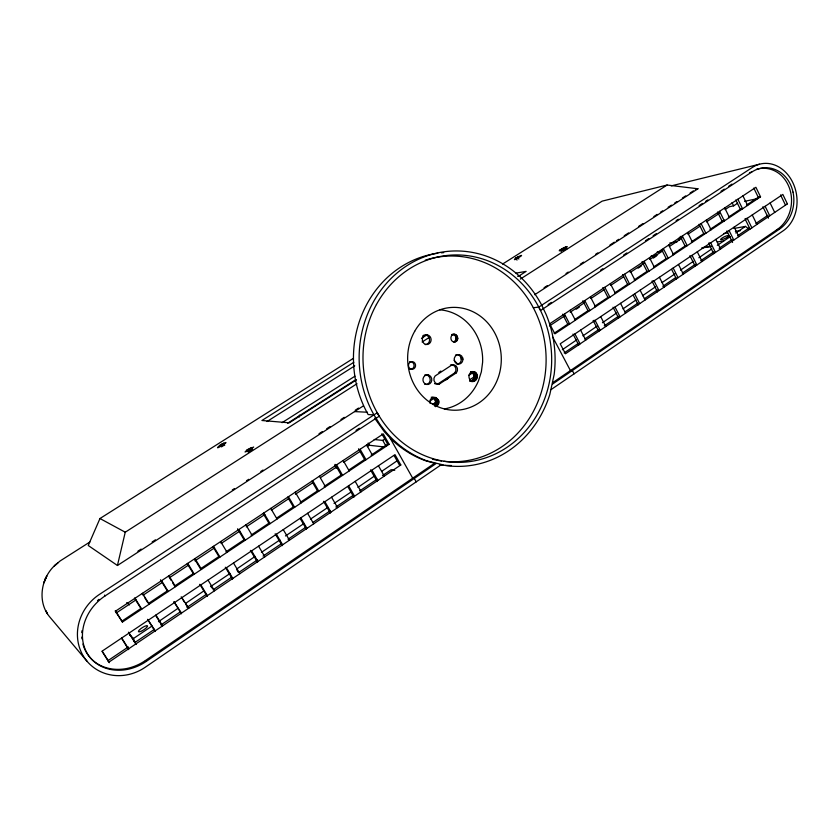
<?xml version="1.0" encoding="UTF-8"?>
<svg xmlns="http://www.w3.org/2000/svg" width="839" height="839" viewBox="0 0 839 839"><rect width="100%" height="100%" fill="white"/><g stroke="black" fill="none" stroke-linecap="round" stroke-linejoin="round"><path stroke-width="1.26" d="M299.397 415.095L299.376 416.941M81.792 632.616L81.907 630.802M469.966 381.189C474.926 381.063 475.598 373.124 470.91 371.887C480.034 369.17 478.534 384.744 469.934 381.042M430.124 403.444C428.026 393.711 443.632 397.833 437.538 405.405L434.455 405.31L435.672 401.891L433.794 398.116M455.241 341.84L453.658 341.955C457.937 340.728 456.143 333.356 451.739 334.604C457.265 331.667 460.37 341.442 454.35 341.976C449.851 342.008 449.673 334.383 454.214 334.342M353.261 358.431L99.967 518.523L88.252 545.507L117.439 565.486L125.242 532.209L357.005 383.717M58.227 562.549L54.252 566.031L60.114 560.966L89.878 542.004M56.234 564.186C40.912 576.854 36.591 602.129 50.256 617.556L87.214 661.468M435.588 406.705L437.538 405.405M560.242 249.686L559.214 250.798L563.43 249.424L567.227 246.645L560.242 249.686L561.322 251.763M247.012 449.966L245.051 451.98L249.613 450.386L253.682 447.019L247.012 449.966L248.323 452.19M441.283 464.701L145.178 667.288A46.155 42.873 -45.2 0 1 83.701 656.675A46.155 42.873 -45.2 0 1 99.558 594.337L377.246 412.736L379.218 416.228L105.284 595.784A49.585 46.009 -46.1 0 0 94.083 605.611C84.938 616.172 79.999 631.064 83.638 644.845A38.08 35.353 -44.9 0 0 94.461 661.95C105.064 670.822 120.344 672.196 133.16 667.886A49.648 46.239 -45 0 0 146.269 661.394L435.965 463.642L425.436 460.705A107.455 97.744 87.4 0 1 391.624 439.51L384.524 432.001L374.634 418.179M551.108 389.569L783.154 230.809A36.025 29.344 81.6 0 0 792.74 182.42A36.025 29.344 81.6 0 0 752.405 167.412L538.785 307.105L533.31 307.735M82.925 644.048A37.965 35.248 -44.8 0 0 93.727 661.09C104.298 669.942 119.537 671.326 132.31 667.026A49.501 46.103 -44.9 0 0 145.388 660.555L434.35 463.422M552.723 382.668L777.134 229.571A38.783 31.651 81.4 0 0 784.318 222.681C790.695 214.207 792.939 202.923 790.716 192.592A29.585 24.1 81.6 0 0 783.668 177.941C777.68 170.6 767.591 166.636 758.257 168.87A38.699 31.557 81.9 0 0 756.432 169.342M552.513 384.084L779.421 229.183A38.877 31.704 81.4 0 0 786.615 222.272C793.002 213.788 795.246 202.472 793.023 192.121M436.783 384.136A4.793 4.384 89.2 0 0 437.916 383.947L454.769 372.873L456.353 372.831A4.782 4.352 88.3 0 0 452.022 364.902L435.084 375.987A4.803 4.394 89.2 0 0 439.468 383.947L456.353 372.831M438.787 372.464L440.884 371.048M107.707 660.828L128.346 646.911M134.869 642.517L154.418 629.334M160.941 624.94L180.49 611.757M187.013 607.352L206.562 594.169M213.085 589.775L231.554 577.326M239.157 572.198L257.625 559.749M263.058 556.089L281.516 543.63M288.039 539.236L305.417 527.521M313.02 522.393L330.409 510.668M335.841 507.008L353.219 495.293M359.732 490.899L377.089 479.195M382.5 475.545L391.152 469.714L394.75 470.27M564.186 352.925L578.281 343.413M584.783 339.019L598.868 329.496M604.279 325.836L618.374 316.324M624.877 311.93L637.871 303.152M644.373 298.757L657.377 289.969M662.8 286.309L675.804 277.531M682.306 273.136L695.311 264.348M700.722 260.688L713.727 251.91M719.149 248.25L732.153 239.461M737.565 235.801L749.489 227.747M755.991 223.363L767.916 215.308M134.555 642.213L133.537 638.469L151.964 626.062M158.466 621.678L177.899 608.39M185.566 603.43L203.982 590.834M210.495 586.65L230.001 573.509M236.504 569.125L255.046 556.446M261.443 552.345L279.859 539.938M285.47 535.964L303.938 523.526M310.461 519.131L327.85 507.427M334.058 503.442L351.405 491.769M357.907 487.386L374.572 475.965M381.745 471.329L397.382 460.611M562.329 349.727L576.445 340.047M582.916 335.862L597.022 326.193M602.423 322.732L616.508 313.062M623.02 308.857L636.004 299.942M642.527 295.727L655.5 286.812M662.034 282.586L675.038 273.829M680.46 270.179L693.402 261.296M698.877 257.772L711.808 248.9M717.303 245.366L730.308 236.608M735.73 232.969L745.483 226.394L748.524 228.774M515.849 257.919C508.717 264.432 531.706 249.844 515.849 257.919L517.002 260.111M122.452 622.035L389.149 444.303L383.297 433.92L115.614 611.096L122.452 622.035L115.142 610.918M760.533 196.819L554.925 333.838L549.629 323.823L755.897 187.296L760.533 196.819L758.278 197.291L746.458 205.167M220.437 444.848C208.796 454.465 237.437 436.385 220.437 444.848L221.664 446.914M121.634 621.321L140.91 608.485L141.77 609.156L135.016 598.259M161.581 580.672L168.24 591.516L167.307 590.908L148.335 603.535L149.216 604.195L142.483 593.309M172.572 582.706L174.617 586.031L193.295 573.593L194.302 574.159L187.737 563.357M195.141 559.97L200.49 568.8L218.885 556.551L219.965 557.054L213.494 546.315M238.863 529.524L245.24 540.211L244.086 539.76L225.974 551.821L227.075 552.314L220.626 541.585M263.845 512.986L270.127 523.62L268.92 523.221L251.071 535.114L252.235 535.544L245.89 524.868M276.828 517.957L293.377 506.934L294.646 507.291L288.448 496.698M300.152 502.425L317.467 490.888L318.799 491.193L312.685 480.653M324.137 486.442L341.211 475.073L342.595 475.335L336.575 464.848M348.835 469.997L364.598 459.499L366.045 459.709L360.109 449.274M371.079 455.178L387.649 444.146L389.149 444.303M554.107 333.272L567.793 324.169L569.681 324.001L564.448 314.027M574.505 319.69L588.003 310.703L589.932 310.503L584.762 300.572M594.631 306.287L607.939 297.426L609.922 297.184L604.804 287.305M614.557 293.01L627.614 284.316L629.628 284.054L624.583 274.217M634.148 279.974L647.026 271.385L649.071 271.091L644.09 261.307M653.466 267.096L666.187 258.632L668.264 258.307L663.345 248.564M672.542 254.395L685.085 246.037L687.204 245.68L682.348 235.99M691.357 241.863L703.743 233.62L705.893 233.232L701.1 223.573M709.941 229.487L724.204 219.986M728.357 217.217L740.334 209.247L742.557 208.796L737.869 199.231M116.275 612.963L135.928 599.937M143.574 594.872L162.147 582.57M169.793 577.505L188.356 565.203M194.91 560.861L214.574 547.836M221.129 543.494L239.692 531.192M246.247 526.85L264.82 514.538M271.364 510.196L288.847 498.618M295.401 494.276L312.874 482.698M320.519 477.632L336.9 466.778M343.455 462.436L359.837 451.581M367.293 446.642L369.38 445.257L384.147 446.956M549.482 325.931L564.752 315.821M570.205 312.202L584.384 302.816M590.929 298.474L604.017 289.801M610.551 285.47L623.639 276.797M630.183 272.465L644.362 263.068M649.816 259.461L662.904 250.788M669.438 246.456L681.436 238.507M687.98 234.175L699.978 226.226M706.522 221.884L719.61 213.221M725.064 209.603L729.416 206.719L733.632 205.849L737.575 203.237M432.431 404.503L435.703 402.332M469.578 379.878L473.951 376.984M576.131 309.245L579.382 307.084M638.08 268.176L641.342 266.015M653.298 258.097L656.559 255.937M374.184 439.51L382.741 440.391L385.342 438.661M472.326 372.642L474.601 375.987M430.344 400.78L434.707 397.885M468.582 375.494L472.955 372.6M445.97 379.857L448.141 378.42M356.04 430.365L359.323 428.215M548.087 304.547L551.37 302.397M600.619 270.127L602.811 268.7M623.608 255.077L626.89 252.927M645.495 240.73L648.778 238.58M653.151 235.717L656.434 233.567M676.14 220.657L678.332 219.22M699.118 205.607L702.411 203.447M705.693 201.297L707.875 199.871M721.016 191.261L724.298 189.111M728.672 186.248L731.954 184.098M793.023 192.121A29.659 24.142 81.6 0 0 785.965 177.428C779.966 170.076 769.856 166.091 760.512 168.324A38.793 31.609 81.9 0 0 751.702 172.089L540.568 310.472L538.785 307.105M137.869 551.213L141.162 549.084M152.142 541.963L155.435 539.823M232.288 489.976L234.48 488.55M246.551 480.716L248.753 479.289M260.824 471.455L263.027 470.039M319.019 433.721L322.312 431.582M326.696 428.729L329.989 426.6M340.97 419.479L344.263 417.34M355.243 410.219L358.536 408.079M544.081 287.735L547.374 285.596M566.031 273.493L568.234 272.067M580.305 264.233L583.598 262.093M595.68 254.259L597.871 252.833M609.953 245.009L614.337 242.156M616.539 240.73L618.731 239.304M624.226 235.749L628.61 232.896M638.5 226.488L642.884 223.635M653.864 216.514L657.157 214.385M660.45 212.246L662.653 210.82M668.138 207.264L671.431 205.125M674.724 202.986L676.916 201.57M682.411 198.004L685.704 195.865M690.098 193.022L693.392 190.883M117.439 565.486L363.371 405.887M534.663 294.73L697.933 188.775L667.12 185.031L602.14 201.14L502.582 264.054M422.111 341.997L428.739 337.76M520.337 279.072L667.12 185.031M282.072 422.667L354.96 376.176M287.641 423.244L355.778 379.689M422.793 336.848L426.086 334.751M356.481 379.847L289.287 422.814L261.925 420.496L353.838 362.291M421.482 338.295L426.988 334.771M518.418 276.314L526.126 271.385L515.964 273.126M267.022 421.514L354.761 365.825M671.221 185.88L759.505 164.203M749.468 172.624L751.702 172.089M695.416 189.373L697.933 188.775M744.529 201.339L757.732 198.602M745.001 218.759L747.224 218.339L751.88 227.841M682.327 237.741L678.468 238.433L679.412 240.311M733.884 228.481L745.483 226.394M669.732 243.037L677.346 241.705M723.753 233.546L727.623 232.864M735.373 231.501L740.533 230.589M777.134 229.571L779.421 229.183M657.136 252.025L662.107 251.186M717.293 241.957L723.721 240.877M517.6 276.22L520.149 275.79M651.085 256.042L657.315 255.025M702.044 247.715L711.063 246.236M702.212 247.935L711.147 246.477M474.15 371.813C467.931 370.251 466.924 381.231 473.206 381.158M453.532 334.604L455.116 334.467M454.371 334.981L455.955 334.845M455.105 335.579L456.689 335.443M455.671 336.366L457.255 336.229M456.028 337.278L457.612 337.152M456.164 338.264L457.748 338.138M456.122 338.725L457.706 338.599M456.059 339.25L457.654 339.124M455.734 340.173L457.318 340.047M455.199 340.959L456.783 340.844M454.486 341.567L456.07 341.452M455.766 354.813A4.761 4.331 87.4 0 1 461.114 358.117L462.719 358.043L462.887 359.27A4.772 4.331 87.4 0 1 458.639 364.095A4.772 4.331 87.4 0 1 454.214 359.375L454.339 358.138A4.772 4.331 87.4 0 1 462.719 358.043M457.045 364.147A4.761 4.331 87.4 0 0 461.293 359.344L462.887 359.27M411.162 369.212L410.292 368.835A3.87 3.576 87.9 0 1 409.914 362.322A3.87 3.576 87.9 0 1 415.515 364.734A3.87 3.576 87.9 0 1 411.162 369.212L409.673 369.254A3.859 3.566 87.9 0 0 414.088 365.468A3.859 3.566 87.9 0 0 409.547 361.798M470.878 371.719L473.039 371.667M471.948 372.338L475.189 372.264M472.85 373.082L476.091 373.009M473.542 374.047L476.793 373.984M424.628 375.106A4.803 4.415 89.3 0 1 426.915 375.075L429.516 375.505A4.814 4.426 89.3 0 1 429.967 383.622A4.814 4.426 89.3 0 1 423.024 380.623A4.814 4.426 89.3 0 1 428.435 375.043M426.915 375.075L429.516 375.505M473.993 375.169L477.244 375.117M474.161 376.396L477.412 376.344M474.035 377.613L477.286 377.571M446.442 378.536L448.016 378.515M473.626 378.756L476.877 378.725M472.965 379.752L476.216 379.721M472.095 380.518L475.335 380.487M471.078 381.011L474.308 380.979M437.916 383.947L439.468 383.947M431.215 397.225L435.431 397.413M432.358 397.361L436.5 397.875M433.417 397.812L434.34 398.546L437.423 398.619M438.136 399.595L435.053 399.521L434.34 398.546M435.504 400.664L438.598 400.738M435.672 401.891L438.766 401.975M435.546 403.139L438.64 403.223M435.137 404.304L438.22 404.398M434.592 406.128L436.637 406.191M354.582 411.592L367.513 412.243M373.974 414.886A107.749 97.964 87.4 0 1 406.485 265.963A107.749 97.964 87.4 0 1 541.732 305.176L546.053 314.331A107.749 97.964 87.4 0 1 554.159 374.488L549.839 394.393A107.749 97.964 87.4 0 1 445.96 465.593L427.03 460.915A107.749 97.964 87.4 0 1 379.606 423.842L373.974 414.886L368.143 414.56A106.563 97.093 87.4 0 1 437.79 253.242M200.49 568.8L201.517 569.345L194.984 558.564M99.967 518.523L125.242 532.209M174.617 586.031L175.571 586.639L168.943 575.806M181.203 596.802L188.765 608.191M126.668 602.664L129.468 604.898M104.518 595.134L105.284 595.784M128.43 632.187L136.044 643.807M129.678 634.966L133.537 638.469M145.388 660.555L146.269 661.394M457.905 364.346L454.193 360.382M102.064 651.337L109.259 662.737M121.728 637.997L128.535 648.872M121.561 638.259L128.671 649.617M129.122 633.298L136.054 644.404M155.928 615.05L162.609 625.852M142.127 593.509L143.511 595.742M144.885 597.966L147.643 602.423M155.708 615.459L161.854 625.401M155.225 630.844L147.622 619.318L155.173 631.484M134.481 598.123L140.91 608.485M181.497 613.099L173.925 601.678L181.36 613.791M160.49 579.801L167.307 590.908M168.503 576.057L171.219 580.494M181.874 597.903L184.57 602.297M185.922 604.5L187.936 607.793M207.359 595.627L200.846 584.909L199.818 584.322L207.149 596.372M187.244 563.651L193.295 573.593M208.03 580.085L214.522 590.792M210.967 586.073L212.298 588.265M226.415 567.762L232.833 578.428M212.928 546.65L218.885 556.551M225.313 567.216L232.539 579.214M233.494 563.011L239.891 573.656M236.955 570.111L238.266 572.282M251.585 550.866L257.919 561.48M237.563 528.822L244.086 539.76M250.431 550.384L257.552 562.319M258.569 546.189L264.872 556.792M276.388 534.223L282.628 544.794M222.513 443.653L223.74 445.729M263.131 513.426L268.92 523.221M275.161 533.793L282.187 545.675M221.475 444.219L222.692 446.296M270.766 508.403L277.017 519.026M283.257 529.619L289.476 540.169M223.499 443.181L224.716 445.257M251.312 447.491L252.623 449.714M250.253 447.995L251.564 450.218M249.131 448.613L250.442 450.837M248.029 449.274L249.33 451.497M300.823 517.831L306.969 528.35M287.662 497.191L293.377 506.934M300.163 518.533L306.455 529.273M295.265 492.189L301.442 502.76M307.588 513.3L313.713 523.798M330.954 512.147L324.882 501.691L323.539 501.355L330.367 513.122M311.835 481.187L317.467 490.888M319.407 476.206L325.49 486.735M331.552 497.212L337.603 507.668M343.193 460.464L349.192 470.941M355.17 481.376L361.127 491.769M348.594 485.781L354.582 496.195M335.044 464.355L341.211 475.073M347.807 486.557L353.922 497.202M334.593 465.299L336.282 468.235M371.96 470.102L377.865 480.464M358.515 448.823L364.598 459.499M370.502 469.861L377.141 481.513M368.132 443.055L369.38 445.257M366.622 444.953L372.547 455.378M378.441 465.76L384.314 476.112M381.808 433.794L387.649 444.146M394.057 455.493L399.28 464.743M382.741 440.391L386.055 446.264M416.196 481.869L414.267 478.45L412.704 478.188L389.831 437.622M517.694 256.86L518.848 259.052M574.086 373.848L572.345 370.544L570.436 370.586L552.744 337.163M574.914 333.943L580.116 343.854M562.56 314.216L567.793 324.169M573.006 334.079L578.774 345.06M570.153 310.241L575.376 320.204M580.588 330.136L585.769 340.036M600.242 330.262L595.092 320.404L593.152 320.571L598.847 331.499M582.832 300.792L588.003 310.703M565.895 246.76L566.975 248.837M565.025 247.075L566.115 249.152M590.394 296.849L595.554 306.759M600.693 316.649L605.821 326.497M564.039 247.505L565.119 249.582M563 248.019L564.081 250.095M561.973 248.575L563.053 250.651M615.008 307.043L620.084 316.859M602.842 287.557L607.939 297.426M613.026 307.242L618.658 318.128M610.362 283.624L615.459 293.493M620.535 303.33L625.59 313.146M634.662 293.86L639.675 303.634M622.58 274.5L627.614 284.316M633.193 295.181L638.196 304.924M630.068 270.588L635.092 280.415M640.105 290.2L645.097 299.963M658.993 290.577L654.042 280.855L651.987 281.128L657.472 291.899M642.055 261.621L647.026 271.385M649.501 257.72L654.472 267.494M659.423 277.248L664.352 286.959M673.172 268.019L678.059 277.699M661.814 249.991L666.187 258.632M671.62 269.392L676.496 279.051M668.683 245.03L673.591 254.752M678.478 264.453L683.345 274.133M687.613 232.497L692.458 242.188M697.282 251.836L702.096 261.464M692.049 255.35L696.873 264.988M680.23 236.367L685.085 246.037M689.92 255.685L695.174 266.173M706.302 220.133L711.084 229.771M715.845 239.388L720.596 248.963M715.447 252.445L710.675 242.849L708.515 243.216L713.706 253.651M699.097 224.275L703.743 233.62M717.565 212.057L722.159 221.349L724.34 220.93L719.6 211.323M726.878 230.903L732.573 242.45M724.739 207.925L729.458 217.521M734.167 227.096L738.865 236.629M729.07 230.515L733.779 240.069M735.803 199.986L740.334 209.247M745.556 219.902L750.066 229.099M732.017 202.556L733.632 205.849M742.935 195.886L747.601 205.429M752.258 214.952L756.893 224.453M765.137 206.31L769.741 215.78M753.8 188.083L758.278 197.291M762.892 206.761L768.451 218.192M770.108 202.975L774.701 212.424M780.553 194.91L785.493 205.167M461.114 358.117L461.293 359.344M81.823 637.105L81.96 638.878M97.481 600.651A49.428 45.872 -46 0 1 98.96 599.319M427.984 375.536A4.803 4.415 89.3 0 1 424.786 384.398M422.887 335.663A4.803 4.415 85.4 0 1 423.947 335.181M425.079 335.002A4.803 4.415 85.4 0 1 429.568 339.785A4.803 4.415 85.4 0 1 425.247 344.609M439.73 309.801A49.931 45.694 87.4 0 1 482.614 362.259L481.366 371.803L478.45 380.896A49.931 45.694 87.4 0 1 444.418 408.918M451.403 465.53A106.563 97.093 87.4 0 1 445.425 465.33M443.044 465.131A106.563 97.093 87.4 0 1 439.468 464.722M441.345 252.833A106.563 97.093 87.4 0 1 443.726 252.633M425.3 260.153A102.903 93.695 87.4 0 1 545.633 349.37A102.903 93.695 87.4 0 1 443.894 461.272M441.597 460.989A102.903 93.695 87.4 0 1 432.463 459.227M450.438 364.965A4.761 4.342 88.3 0 1 454.769 372.873M435.651 384A4.793 4.384 89.2 0 1 434.581 383.538M422.384 338.463L422.426 340.959L423.611 343.109A4.814 4.415 85.4 0 0 429.589 343.35A4.814 4.415 85.4 0 0 430.26 336.9A4.814 4.415 85.4 0 0 424.398 335.527L422.384 338.463M45.673 578.312L46.806 576.047L43.88 582.864L45.673 578.312M45.715 578.249L44.687 580.598L45.715 578.249M400.811 464.963L109.06 662.034L102.169 651.116L394.991 454.654L400.811 464.963M787.381 203.867L565.455 353.764L560.2 343.812L782.829 194.438L787.381 203.867M47.393 613.687L46.051 611.075L47.393 613.687M376.428 304.536A103.753 94.325 87.4 0 0 455.766 462.373A103.753 94.325 87.4 0 0 539.813 309.098A103.753 94.325 87.4 0 0 376.428 304.536M140.574 631.484A5.38 1.3 -32.9 0 0 147.538 626.083A5.38 1.3 -32.9 0 0 140.805 628.705A5.38 1.3 -32.9 0 0 140.574 631.484M722.4 239.493A4.436 0.891 -26 0 0 728.672 235.853A4.436 0.891 -26 0 0 722.956 237.521A4.436 0.891 -26 0 0 722.4 239.493M414.676 331.321A51.431 46.816 87.4 0 0 452.987 410.187A51.431 46.816 87.4 0 0 495.744 334.897A51.431 46.816 87.4 0 0 414.676 331.321"/></g></svg>
